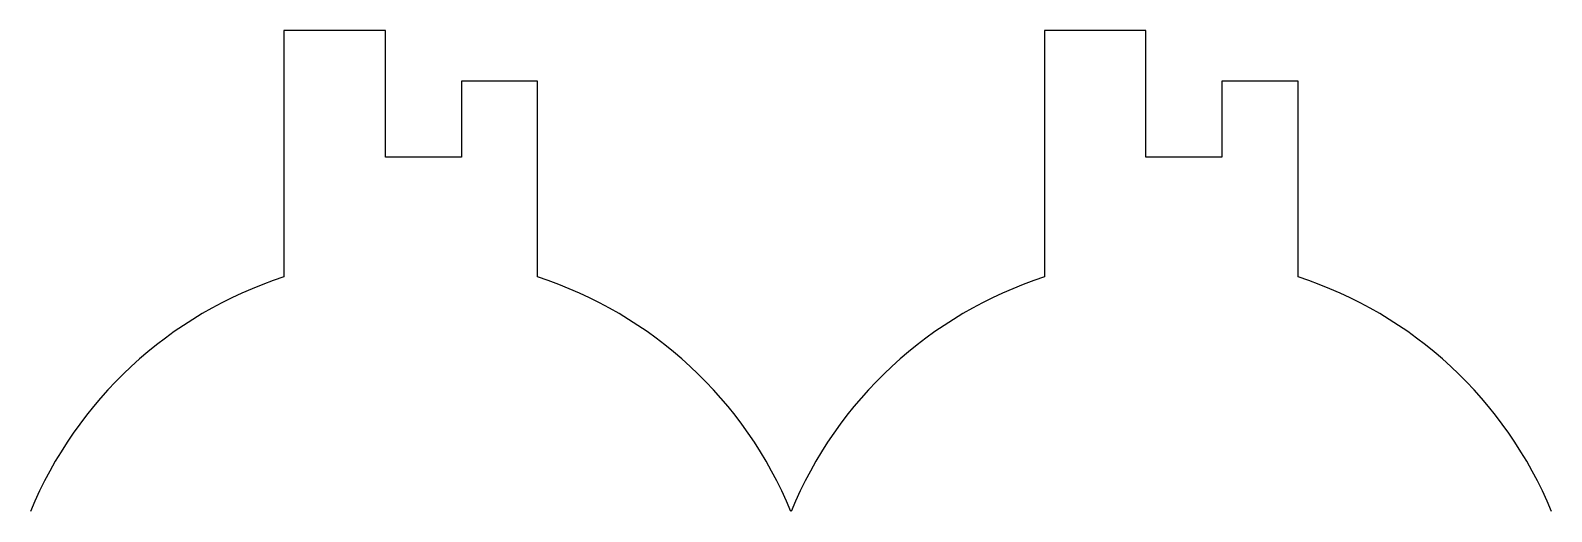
# Model space of a CAD drawing. Header units: millimetres. Extents: x -60 to 0, y -20 to -1.
import ezdxf

# ---------------------------------------------------------------- set-up
doc = ezdxf.new("R2010")
doc.units = ezdxf.units.MM
doc.header["$MEASUREMENT"] = 0
doc.layers.get('0').update_dxf_attribs({"lineweight": 25, "true_color": 0xffffff})

msp = doc.modelspace()

# ---------------------------------------------------------------- linework, layer by layer
for p, q in [((-46, -1), (-50, -1)), ((-50, -1), (-50, -10.735)), ((-46, -6), (-46, -1)), ((-16, -1), (-20, -1)), ((-20, -1), (-20, -10.735)), ((-16, -6), (-16, -1)), ((-40, -3), (-43, -3)), ((-43, -3), (-43, -6)), ((-40, -10.735), (-40, -3)), ((-10, -3), (-13, -3)), ((-13, -3), (-13, -6)), ((-10, -10.735), (-10, -3)), ((-43, -6), (-46, -6)), ((-13, -6), (-16, -6))]:
    msp.add_line(p, q)
for centre, start, end in [((-45, -26.162), 107.95882, 157.66835), ((-45, -26.162), 22.33165, 72.04118), ((-15, -26.162), 107.95882, 157.66835), ((-15, -26.162), 22.33165, 72.04118)]:
    msp.add_arc(centre, 16.216, start, end)

doc.saveas('drawing.dxf')
